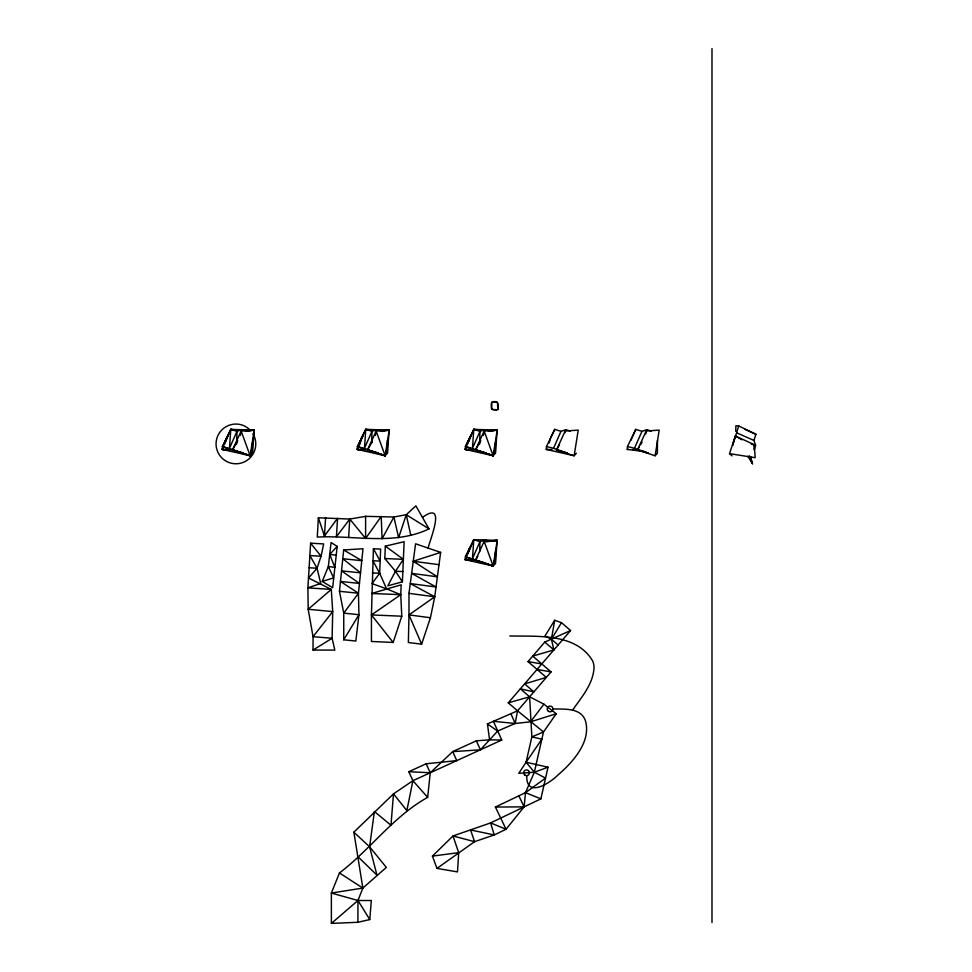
<?xml version="1.0" encoding="UTF-8"?>
<svg xmlns="http://www.w3.org/2000/svg" width="972" height="972" viewBox="0 0 972 972"><rect width="100%" height="100%" fill="white"/><g stroke="black" fill="none" stroke-linecap="round" stroke-linejoin="round"><path stroke-width="1.46" d="M427.656 797.344L412.906 780.698L408.799 771.707L426.161 763.773L430.268 772.752L427.656 797.344C393.368 816.395 370.393 849.419 339.459 872.978L331.367 893.037L331.391 923.4L357.903 922.282L357.963 900.509L362.86 888.068L386.334 867.389L369.591 846.794L353.857 832.19L393.49 793.869L412.906 780.698L501.759 740.057L493.399 721.321L515.16 723.46L530.53 721.832L556.251 713.74L543.895 704.165L529.631 696.803L520.36 688.82L533.883 691.87L524.613 683.887L546.337 677.399L527.99 661.592L544.794 642.091L570.588 630.524L561.5 622.688L554.672 620.282L544.94 636.028L551.44 639.236L558.122 644.983M252.428 443.147L252.38 453.244L250.132 455.759L222.26 449.404L222.454 446.561L230.765 429.369L254.202 430.098L252.38 453.244L251.274 450.498M387.439 440.255L387.391 453.244L385.143 455.759L357.259 449.404L357.453 446.561L365.764 429.369L389.213 430.098L387.391 453.244L386.273 450.498M495.428 443.147L495.392 453.244L493.144 455.759L465.26 449.404L465.454 446.561L473.765 429.369L497.214 430.098L495.392 453.244L494.274 450.498M495.441 551.987L495.392 563.517L493.144 566.044L465.26 559.69L465.454 556.847L473.765 539.654L497.214 540.383L495.392 563.517L494.274 560.783M657.449 440.255L657.388 453.244L655.14 455.759L637.511 449.951L646.161 431.033L659.21 430.098L655.14 455.759M393.186 642.456L371.438 614.936L373.406 548.779L380.635 549.071L379.675 573.273L386.577 588.825L400.756 594.682L401.776 616.199L393.186 642.456L371.438 641.471L371.438 614.936L400.756 594.682L401.169 584.816L371.608 593.479L400.756 594.682M440.632 552.388L413.246 561.257L437.388 576.809L411.642 573.383L436.039 586.991L410.281 583.565L434.739 596.772L408.981 614.899L408.362 642.516L421.629 644.157L430.426 617.742L434.739 596.772L440.632 552.388L415.579 543.785L408.981 593.357L408.981 614.899L421.629 644.157M236.646 444.119L236.961 431.349L241.736 429.709L246.353 431.021L254.202 430.098L250.132 455.759L232.502 449.951L241.153 431.033L254.202 430.098L247.265 431.009M371.681 442.697L371.972 431.349L376.735 429.709L381.352 431.021L389.213 430.098L385.143 455.759L367.501 449.951L376.152 431.033L389.213 430.098L382.275 431.009M479.646 444.119L479.974 431.349L484.736 429.709L489.353 431.021L497.214 430.098L493.144 455.759L475.502 449.951L484.153 431.033L497.214 430.098L490.277 431.009M479.718 551.561L479.974 541.635L484.736 539.995L489.353 541.307L497.214 540.383L493.144 566.044L475.502 560.237L484.153 541.307L497.214 540.383L493.047 540.918M735.731 431.313L735.889 425.76L738.732 425.955L755.924 434.265L753.944 440.462L755.584 445.237L754.272 449.854L754.26 444.654L735.342 435.991L729.535 453.632L732.05 455.88M402.408 581.815L404.121 541.72L385.337 546.143L384.803 558.536L395.47 571.244L402.408 581.815L387.816 585.824L395.47 571.244L403.356 559.337L385.337 546.143M318.366 517.772L317.285 537.091C354.33 535.013 393.733 545.766 429.017 528.877L415.882 505.865L406.247 514.723L398.629 537.71L393.891 517.007L365.606 516.339L349.786 519.06L318.366 517.772L324.441 535.997L337.576 518.295L336.409 536.763L349.786 519.06L365.606 538.476L381.231 516.509L382.069 538.755L393.891 517.007L406.247 514.723L429.017 528.877M310.615 543.178L307.905 587.866L308.185 609.262L313.045 636.684L313.045 650.049L334.818 650.11L332.108 638.252L332.716 611.607L331.306 589.409L308.549 578.012L317.054 568.231L321.064 556.215L323.676 543.931L310.615 543.178L321.064 556.215L309.886 555.559L317.054 568.231L320.699 583.431L307.905 587.866L331.306 589.409L308.185 609.262L332.716 611.607L313.045 636.684L332.108 638.252L313.045 650.049M556.251 713.74L543.494 731.977L534.357 772.218L525.5 792.642L524.127 806.857L506.048 829.262L494.25 834.936L474.579 841.679L452.988 835.969L458.699 852.651L457.484 871.908L436.975 868.385L432.431 856.113L452.988 835.969L490.593 822.919L540.882 798.863L548.026 767.212L526.095 762.23L518.769 773.335L534.357 772.218L548.026 767.212M324.441 535.997L325.608 517.529M348.62 537.54L349.786 519.06M570.357 431.021L565.74 429.709L560.966 431.349L554.769 429.369L546.458 446.561L546.264 449.404L574.148 455.759L576.384 453.244M645.335 451.701L627.268 449.404L627.462 446.561L635.773 429.369L641.97 431.349L646.745 429.709L651.362 431.021M357.903 922.282L369.761 919.573L371.328 900.509L357.963 900.509L331.367 893.037L362.86 888.068L353.857 832.19M339.459 591.292L343.687 549.958L363.006 548.743L358.449 593.236L358.935 614.705L355.837 641.058L343.748 639.783L343.748 613.125L339.459 591.292L358.449 593.236L343.748 613.125L358.935 614.705L343.748 639.783M337.187 546.41L332.667 587.708L322.23 581.426L328.329 566.579L331.075 542.51L337.187 546.41L329.715 554.429L334.805 567.32L328.329 566.579L333.603 577.878L322.23 581.426M408.799 771.707L430.268 772.752L452.685 751.635L480.423 749.813L489.572 739.838L487.434 723.921L517.554 710.824L551.063 671.919L532.705 656.112L553.882 649.916L551.44 639.236L554.672 620.282M426.161 763.773L456.791 760.614L452.685 751.635L476.316 740.834L489.572 739.838L497.64 731.078L515.16 723.46L517.554 710.824L508.283 702.841L570.588 630.524M412.906 780.698L406.867 810.575L393.49 793.869L390.975 825.252L374.402 811.486L369.591 846.794L376.978 875.177L357.866 856.599M436.975 868.385L474.579 841.679L470.557 829.954L494.25 834.936L490.593 822.919L506.048 829.262L495.416 807.052L525.5 792.642L545.547 778.135L534.357 772.218L526.095 762.23L531.842 736.898L529.631 696.803L508.283 702.841M741.915 439.781L735.342 435.991L732.609 445.419L738.732 425.955M240.327 435.444L241.736 429.709M375.338 435.444L376.735 429.709M483.339 435.444L484.736 429.709M484.044 542.862L484.736 539.995M565.036 432.576L565.74 429.709M645.687 434.01L646.745 429.709M225.565 441.58L230.765 429.369L238.006 430.11M359.871 444.18L361.62 437.667L365.764 429.369L373.005 430.11M468.577 441.58L473.765 429.369L481.006 430.11M468.577 551.853L473.765 539.654L476.669 539.946M549.229 442.88L550.626 437.667L554.769 429.369M630.925 440.267L635.773 429.369M428.105 548.087C430.329 538.5 446.804 500.009 422.456 517.371M229.793 450.364L222.26 449.404L226.622 437.667M364.792 450.364L357.259 449.404L361.62 437.667M472.793 450.364L465.26 449.404L469.622 437.667M472.793 560.65L465.26 559.69L469.622 547.941M227.995 449.599L222.26 449.404L223.329 446.841M224.386 444.277L228.116 435.298L222.454 446.561L250.132 455.759L241.153 431.033M363.006 449.599L357.259 449.404L363.115 435.298L357.453 446.561L385.143 455.759L376.152 431.033M471.007 449.599L465.26 449.404L466.329 446.841M467.398 444.277L471.116 435.298L465.454 446.561L493.144 455.759L484.153 431.033M469.573 559.836L465.26 559.69L466.329 557.126M467.398 554.562L471.116 545.584L465.454 556.847L493.144 566.044L484.153 541.307L490.277 541.283M546.458 446.561L553.493 448.274L560.966 431.349M627.462 446.561L634.485 448.274L641.97 431.349M237.8 440.753L232.502 449.951L243.267 453.061L222.454 446.561M372.045 442.066L367.501 449.951L378.278 453.061L357.453 446.561M480.8 440.753L475.502 449.951L486.279 453.061L465.454 446.561M477.774 556.288L475.502 560.237L484.931 562.958L465.454 556.847M559.532 444.69L556.506 449.951L574.148 455.759L578.219 430.098L565.157 431.033L556.506 449.951L567.271 453.061L553.493 448.274M639.017 447.327L637.511 449.951L648.275 453.061L634.485 448.274M640.536 444.69L642.055 442.066M551.44 639.236L561.5 622.688M526.095 762.23L541.854 739.17L531.842 736.898L543.494 731.977L517.554 710.824M373.406 548.779L380.161 561.051L372.932 560.771L379.675 573.273L372.021 583.601L386.577 588.825M572.557 710.18C581.535 697.143 593.528 683.729 594.038 667.096A18.504 18.504 0 0 0 592.677 661.009C576.141 632.979 537.893 636.575 509.814 635.955M530.53 721.832L543.895 704.165M331.391 923.4L357.963 900.509L369.761 919.573M492.002 408.677A1.895 1.895 0 0 1 491.686 407.778L491.65 403.659A1.859 1.859 0 0 1 491.966 402.785A2.114 2.114 0 0 1 492.367 402.347L492.525 402.226M486.109 541.829L489.353 541.307M432.431 856.113L458.699 852.651M493.375 401.606L496.024 401.643A2.114 2.114 0 0 1 496.826 401.971L497.008 402.104A2.612 2.612 0 0 1 497.47 402.615A2.236 2.236 0 0 1 497.858 403.647L497.858 409.807L497.555 403.684A1.98 1.98 0 0 0 497.227 402.785L496.668 402.226A1.883 1.883 0 0 0 495.781 401.91L493.399 401.91M495.416 807.052L524.127 806.857L518.841 795.837M222.26 449.404L223.463 449.404M357.259 449.404L358.461 449.404M465.26 449.404L466.463 449.404M547.467 449.404L546.264 449.404L552.011 449.599M627.268 449.404L628.471 449.404M465.26 559.69L469.367 559.787M552.947 708.953C564.125 709.268 580.649 707.446 585.375 720.556C590.526 738.088 578.376 754.965 566.725 766.859A129.507 129.507 0 0 1 558.195 774.793C549.933 783.177 526.059 798.692 526.751 775.656M489.572 739.838L501.759 740.057M632.821 449.562L635.724 449.659M372.446 572.982L379.675 573.273M371.438 614.936L401.776 616.199M384.803 558.536L403.356 559.337M395.47 571.244L402.845 571.56M309.157 567.757L317.054 568.231M482.452 540.541L485.344 540.845M329.715 554.429L336.19 555.17M413.246 561.257L439.004 564.683M408.981 593.357L434.739 596.772M408.981 614.899L430.426 617.742M729.535 453.632L755.195 457.703L754.26 444.654M527.99 661.592L541.793 663.937M537.079 669.429L551.063 671.919M751.283 444.18L755.584 445.237M745.014 429.417L755.924 434.265M487.652 453.608L493.144 455.759M379.651 453.608L385.143 455.759M244.64 453.608L250.132 455.759M486.279 563.347L493.144 566.044M525.5 792.642L540.882 798.863M737.019 432.977L753.944 440.462M343.687 549.958L361.791 560.674L342.788 558.73L360.539 572.836L341.549 570.892L359.458 583.419L340.467 581.475L358.449 593.236M339.459 872.978L362.86 888.068M487.434 723.921L497.64 731.078M544.794 642.091L553.882 649.916M747.881 456.366L752.474 463.741L750.603 456.524M476.316 740.834L480.423 749.813M510.92 713.715L515.16 723.46M749.218 455.734L752.474 463.741M406.247 514.723L410.731 535.037M711.99 48.6L711.99 922.513M365.606 516.339L365.606 538.476M492.269 402.056A2.114 2.114 0 0 1 493.266 401.703M492.354 401.971A2.442 2.442 0 0 0 491.711 402.615A2.114 2.114 0 0 0 491.382 403.416L491.382 407.997A2.126 2.126 0 0 0 491.711 408.799A2.381 2.381 0 0 0 492.354 409.443A2.151 2.151 0 0 0 493.156 409.771L497.032 409.807L493.217 409.467A1.895 1.895 0 0 1 492.525 409.188A2.078 2.078 0 0 1 491.966 408.641M492.44 402.299A1.859 1.859 0 0 1 493.314 401.983M252.999 433.804A19.853 19.853 0 0 1 237.557 463.705A19.853 19.853 0 0 1 217.4 436.756A19.853 19.853 0 0 1 250.46 430.402M230.765 429.369L229.489 448.274L236.961 431.349L230.765 429.369M365.764 429.369L364.488 448.274L371.972 431.349L365.764 429.369M473.765 429.369L472.489 448.274L479.974 431.349L473.765 429.369M473.765 539.654L472.489 558.56L479.974 541.635L473.765 539.654M524.977 775.182A2.88 2.88 0 0 0 529.436 772.947A2.88 2.88 0 0 0 525.269 770.201A2.88 2.88 0 0 0 524.977 775.182M548.487 711.358A2.88 2.88 0 0 0 552.947 709.123A2.88 2.88 0 0 0 548.779 706.377A2.88 2.88 0 0 0 548.487 711.358"/></g></svg>
